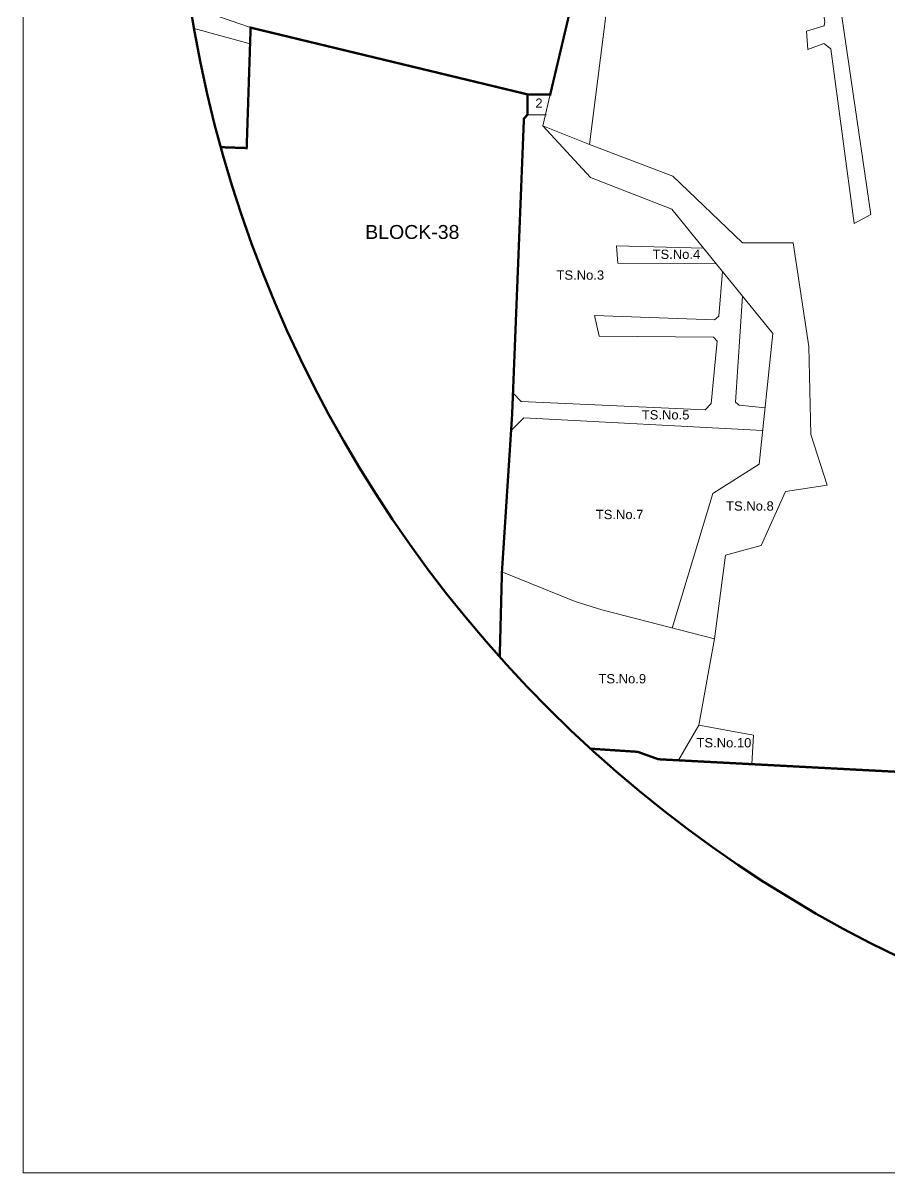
# Model space of a CAD drawing. Header units: metres. Extents: x -1560950 to -1560484, y 42726 to 42890.
# Drawn here: x -1560646.03 to -1560608.76, y 42771.28 to 42820.77 of the extents above; entities that cross this region are included whole.
import ezdxf

# ---------------------------------------------------------------- set-up
doc = ezdxf.new("R2010")
doc.units = ezdxf.units.M
doc.header["$LTSCALE"] = 750
doc.header["$MEASUREMENT"] = 0
doc.linetypes.add('ACAD_ISO14W100', pattern=[24, 12, -3, 0, -3, 0, -3, 0, -3])
doc.linetypes.add('DASHEDX2', pattern=[1.5, 1, -0.5])
doc.layers.get('0').update_dxf_attribs({"lineweight": 5})
doc.layers.add('LOCATION_PLAN', color=7, linetype='Continuous', lineweight=0)
doc.styles.get("Standard").update_dxf_attribs({"font": 'arial.ttf'})

msp = doc.modelspace()

# ---------------------------------------------------------------- linework, layer by layer
at = {"color": 0}
for points in [[(-1560636.23313, 42820.5756), (-1560638.82571, 42821.47612), (-1560637.24061, 42829.58608), (-1560639.51414, 42830.15105)], [(-1560620.34534, 42825.84048), (-1560621.64763, 42815.54002), (-1560618.06015, 42814.18283), (-1560615.06905, 42811.31949), (-1560612.88801, 42811.31949), (-1560612.21193, 42806.85237), (-1560612.12828, 42803.06188), (-1560611.42882, 42800.878), (-1560613.22117, 42800.61592), (-1560614.2589, 42798.28461), (-1560615.79063, 42797.86919), (-1560616.27712, 42794.26234), (-1560616.94639, 42790.54573), (-1560617.82091, 42789.03988)], [(-1560610.11253, 42825.50913), (-1560610.90141, 42821.8544), (-1560609.53894, 42812.52854), (-1560610.26258, 42812.14485), (-1560611.27165, 42819.6619), (-1560611.56881, 42819.88897), (-1560612.25062, 42819.6357), (-1560612.31, 42820.42704), (-1560611.5534, 42820.6503), (-1560611.5208, 42820.84175), (-1560611.67386, 42821.76556), (-1560611.20463, 42825.83567)], [(-1560636.25608, 42819.87785), (-1560638.6687, 42820.5446)], [(-1560618.08561, 42794.73244), (-1560616.33909, 42800.52922), (-1560614.34747, 42801.78343), (-1560613.75405, 42807.40478), (-1560618.10404, 42812.75581), (-1560621.60231, 42814.11871), (-1560623.65384, 42816.35475), (-1560623.33851, 42817.70409)], [(-1560624.32464, 42816.82676), (-1560623.49618, 42816.82676)], [(-1560623.65384, 42816.35475), (-1560621.64763, 42815.54002)], [(-1560616.1977, 42810.41077), (-1560616.1977, 42810.41077), (-1560620.42792, 42810.43879), (-1560620.48846, 42811.18602), (-1560616.74609, 42811.08536)], [(-1560624.94235, 42804.86173), (-1560624.58499, 42804.48952), (-1560616.67771, 42804.13103), (-1560616.41548, 42804.39297), (-1560616.15711, 42807.08649), (-1560616.3193, 42807.25416), (-1560621.23539, 42807.30098), (-1560621.42901, 42808.18536), (-1560616.2704, 42807.99187), (-1560616.08456, 42808.16221), (-1560615.92904, 42810.08029)], [(-1560615.06096, 42809.01244), (-1560615.36137, 42804.45308), (-1560615.2136, 42804.3229), (-1560614.09189, 42804.20449)], [(-1560614.19366, 42803.24046), (-1560624.47457, 42803.78635), (-1560625.02443, 42803.22845)], [(-1560616.27712, 42794.26234), (-1560621.11305, 42795.5194), (-1560622.26657, 42795.87909), (-1560625.41834, 42797.14682)], [(-1560616.94639, 42790.54573), (-1560614.59888, 42790.123), (-1560614.66465, 42788.87372)]]:
    msp.add_lwpolyline(points, dxfattribs=at)
at = {"color": 30, "linetype": 'ACAD_ISO14W100', "lineweight": 40, "const_width": 0.1}
for points in [[(-1560625.51314, 42793.48932), (-1560625.41834, 42797.14682), (-1560624.98013, 42803.91239), (-1560624.47322, 42816.65132), (-1560624.32464, 42816.82676), (-1560624.32464, 42817.70409), (-1560623.33851, 42817.70409), (-1560622.22645, 42822.40876), (-1560621.84214, 42825.81006)], [(-1560637.50713, 42815.42884), (-1560636.40359, 42815.39255), (-1560636.23313, 42820.5756), (-1560624.32464, 42817.70409)], [(-1560621.60367, 42789.53865), (-1560619.57738, 42789.40499), (-1560618.68769, 42789.08551), (-1560607.07606, 42788.47422), (-1560598.0911, 42787.49868)]]:
    msp.add_lwpolyline(points, dxfattribs=at)
at = {"color": 6, "linetype": 'DASHEDX2', "lineweight": 50, "ltscale": 20}
msp.add_circle((-1560584.51414, 42830.15105), 55, dxfattribs=at)
at = {"layer": 'LOCATION_PLAN'}
msp.add_lwpolyline([(-1560483.53553, 42771.27671), (-1560646.02836, 42771.27671), (-1560646.02836, 42890.41849), (-1560483.53553, 42890.41849)], close=True, dxfattribs=at)

# ---------------------------------------------------------------- texts
at = {"color": 0, "char_height": 0.4, "width": 3.6911008, "attachment_point": 1}
for s, insert in [('2', (-1560623.97975, 42817.52431)), ('TS.No.4', (-1560618.9347, 42811.01959)), ('TS.No.3', (-1560623.06983, 42810.12469)), ('TS.No.5', (-1560619.39844, 42804.1094)), ('TS.No.8', (-1560615.77048, 42800.18559)), ('TS.No.7', (-1560621.37841, 42799.82081)), ('TS.No.9', (-1560621.26333, 42792.75067)), ('TS.No.10', (-1560617.04486, 42789.99523))]:
    msp.add_mtext(s, dxfattribs=dict(at, insert=insert))
at = {"color": 146, "insert": (-1560631.30134, 42812.07994), "char_height": 0.6, "width": 1.2064898, "attachment_point": 1}
msp.add_mtext('BLOCK-38', dxfattribs=at)

doc.saveas('drawing.dxf')
